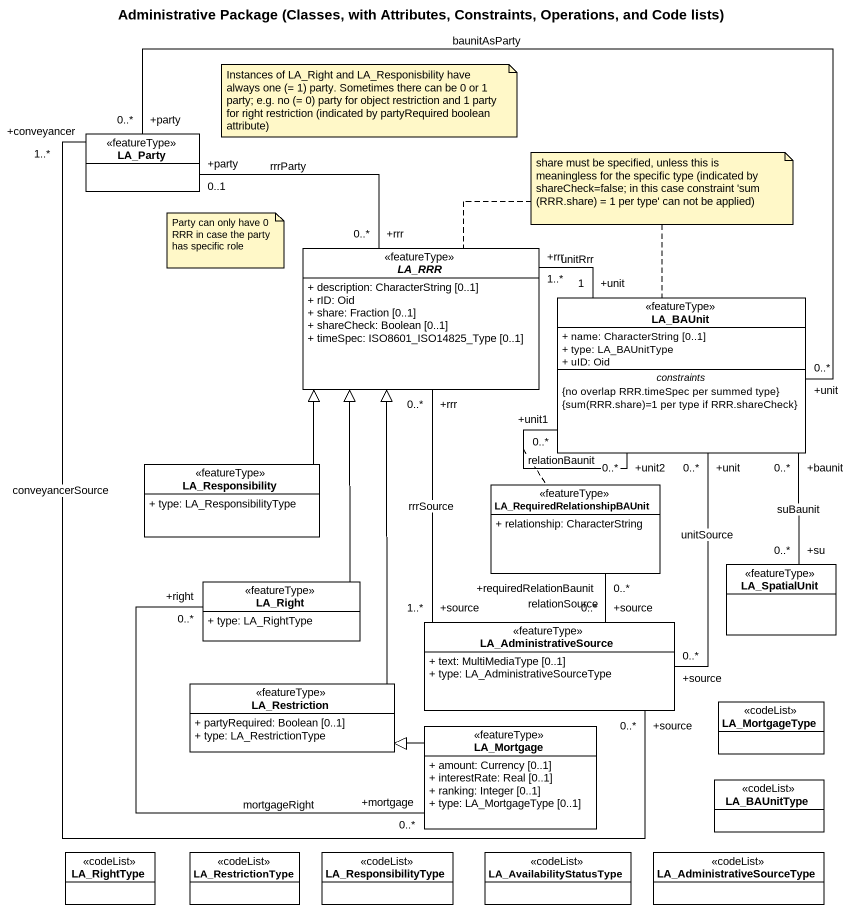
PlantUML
@startuml
title Administrative Package (Classes, with Attributes, Constraints, Operations, and Code lists)
hide circle
hide empty members
skinparam classAttributeIconSize 0
class LA_Party <<featureType>> #FFFFFF
abstract class LA_RRR <<featureType>> #FFFFFF {
  + description: CharacterString [0..1]
  + rID: Oid
  + share: Fraction [0..1]
  + shareCheck: Boolean [0..1]
  + timeSpec: ISO8601_ISO14825_Type [0..1]
}
class LA_BAUnit <<featureType>> #FFFFFF {
  + name: CharacterString [0..1]
  + type: LA_BAUnitType
  + uID: Oid
  -- constraints --
  {no overlap RRR.timeSpec per summed type}
  {field} {sum(RRR.share)=1 per type if RRR.shareCheck}
}
class LA_Responsibility <<featureType>> #FFFFFF {
  + type: LA_ResponsibilityType
}
class "LA_RequiredRelationshipBAUnit" as LA_RequiredRelationshipBAUni <<featureType>> #FFFFFF {
  + relationship: CharacterString
}
class LA_Right <<featureType>> #FFFFFF {
  + type: LA_RightType
}
class LA_SpatialUnit <<featureType>> #FFFFFF
class LA_AdministrativeSource <<featureType>> #FFFFFF {
  + text: MultiMediaType [0..1]
  + type: LA_AdministrativeSourceType
}
class LA_Restriction <<featureType>> #FFFFFF {
  + partyRequired: Boolean [0..1]
  + type: LA_RestrictionType
}
class LA_MortgageType <<codeList>> #FFFFFF
class LA_Mortgage <<featureType>> #FFFFFF {
  + amount: Currency [0..1]
  + interestRate: Real [0..1]
  + ranking: Integer [0..1]
  + type: LA_MortgageType [0..1]
}
class LA_BAUnitType <<codeList>> #FFFFFF
class LA_RightType <<codeList>> #FFFFFF
class LA_RestrictionType <<codeList>> #FFFFFF
class LA_ResponsibilityType <<codeList>> #FFFFFF
class LA_AvailabilityStatusType <<codeList>> #FFFFFF
class LA_AdministrativeSourceType <<codeList>> #FFFFFF
LA_Party "+party\n0..1" -right- "+rrr\n0..*" LA_RRR : rrrParty
LA_Party "+conveyancer\n1..*" -- "+source\n0..*" LA_AdministrativeSource : conveyancerSource
LA_RRR "+rrr\n1..*" -right- "+unit\n1" LA_BAUnit : unitRrr
LA_RRR "+rrr\n0..*" -- "+source\n1..*" LA_AdministrativeSource : rrrSource
LA_BAUnit "+unit\n0..*" -left- "+party\n0..*" LA_Party : baunitAsParty
LA_BAUnit "+unit1\n0..*" -- "+unit2\n0..*" LA_BAUnit : relationBaunit
(LA_BAUnit, LA_BAUnit) .. LA_RequiredRelationshipBAUni
LA_BAUnit "+unit\n0..*" -- "+source\n0..*" LA_AdministrativeSource : unitSource
LA_Responsibility -up-|> LA_RRR
LA_Right -up-|> LA_RRR
LA_SpatialUnit "+su\n0..*" -up- "+baunit\n0..*" LA_BAUnit : suBaunit
LA_AdministrativeSource "+source\n0..*" -up- "+requiredRelationBaunit\n0..*" LA_RequiredRelationshipBAUni : relationSource
LA_Restriction -up-|> LA_RRR
LA_Mortgage "+mortgage\n0..*" -up- "+right\n0..*" LA_Right : mortgageRight
LA_Mortgage -left-|> LA_Restriction
note as N1
  Instances of LA_Right and LA_Responisbility have always one (= 1) party. Sometimes there can be 0 or 1 party; e.g. no (= 0) party for object restriction and 1 party for right restriction (indicated by partyRequired boolean attribute)
end note
note as N2
  share must be specified, unless this is meaningless for the specific type (indicated by shareCheck=false; in this case constraint 'sum (RRR.share) = 1 per type' can not be applied)
end note
N2 .. LA_BAUnit
N2 .. LA_RRR
note as N3
  Party can only have 0 RRR in case the party has specific role
end note
@enduml
